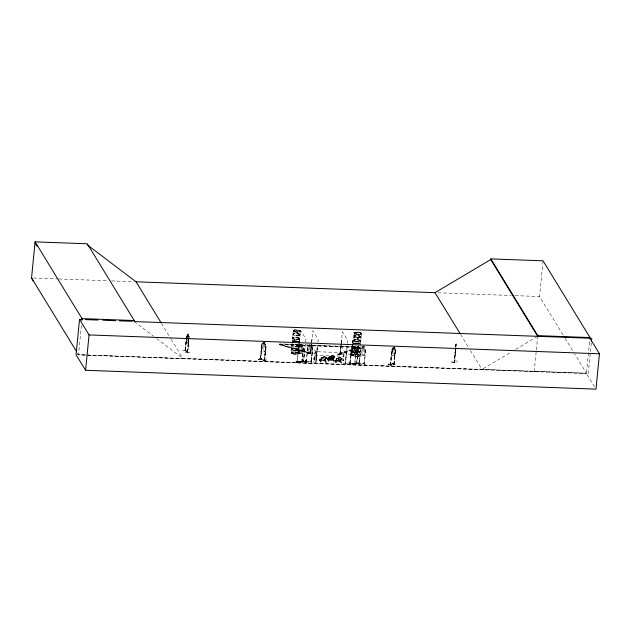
<?xml version="1.0" encoding="UTF-8"?>
<svg xmlns="http://www.w3.org/2000/svg" width="631" height="631" viewBox="0 0 631 631"><rect width="100%" height="100%" fill="white"/><g stroke="black" fill="none" stroke-linecap="round" stroke-linejoin="round"><path stroke-width="0.47" stroke-dasharray="3.15 2.37" d="M300.9 361.65L306.374 361.949L296.791 361.437L306.335 361.847M313.213 362.06L318.687 362.391M342.791 363.29L348.225 363.488L342.767 362.935M359.536 363.543C346.048 364.395 361.342 361.965 359.56 363.906L349.913 363.472M291.199 352.761L291.885 345.449M291.893 345.567L292.185 342.586M292.295 341.497L292.61 338.311M292.618 338.421L292.989 334.367M292.989 334.43L293.383 330.549M299.473 339.123L299.528 338.957A3.518 1.002 5.6 0 1 294.078 339.178A3.518 1.002 5.6 0 1 294.551 337.49A3.518 1.002 5.6 0 1 299.551 338.918L299.551 338.626M299.93 334.706L299.962 334.974A3.518 1.002 5.6 0 0 294.937 333.586A3.518 1.002 5.6 0 0 294.464 335.274A3.518 1.002 5.6 0 0 299.93 335.022L299.867 335.179A3.463 0.986 5.6 0 0 294.937 333.831A3.463 0.986 5.6 0 0 294.464 335.495A3.463 0.986 5.6 0 0 299.859 335.242L299.536 338.492A3.463 0.986 5.6 0 1 294.149 338.737A3.463 0.986 5.6 0 1 294.614 337.072A3.463 0.986 5.6 0 1 299.544 338.492L299.536 338.484M352.713 351.727L352.729 351.822M354.18 336.631L353.786 340.495M354.18 336.686L354.575 332.805M360.025 348.044L360.049 348.391A3.518 1.002 5.6 0 0 355.04 346.971A3.518 1.002 5.6 0 0 354.567 348.659A3.518 1.002 5.6 0 0 360.033 348.399L359.962 348.58A3.463 0.986 5.6 0 0 355.04 347.208A3.463 0.986 5.6 0 0 354.567 348.872A3.463 0.986 5.6 0 0 359.962 348.62L359.638 351.924A3.463 0.986 5.6 0 1 354.251 352.122A3.463 0.986 5.6 0 1 354.717 350.457A3.463 0.986 5.6 0 1 359.646 351.869L359.638 351.869M361.145 337.08A3.518 1.002 5.6 0 0 356.152 335.645A3.518 1.002 5.6 0 0 355.679 337.333A3.518 1.002 5.6 0 0 361.145 337.08L360.727 340.748A3.463 0.986 5.6 0 0 355.813 339.336A3.463 0.986 5.6 0 0 355.34 341A3.463 0.986 5.6 0 0 360.735 340.748L360.735 340.843M360.766 341.134L360.743 341.182A3.518 1.002 5.6 0 1 355.277 341.434A3.518 1.002 5.6 0 1 355.75 339.746A3.518 1.002 5.6 0 1 360.743 341.182L360.703 340.677M299.922 334.643L299.914 334.627A3.463 0.986 5.6 0 0 295 333.176A3.463 0.986 5.6 0 0 294.527 334.84A3.463 0.986 5.6 0 0 299.922 334.588L300.23 331.314A3.463 0.986 5.6 0 0 295.324 329.895L294.551 329.966C297.217 328.956 304.276 332.119 297.233 332.072M353.802 340.645L353.486 343.895A3.463 0.986 5.6 0 1 355.845 343.288A3.463 0.986 5.6 0 1 359.536 343.895L354.654 343.351M455.282 350.229L455.211 351.372L455.543 349.251M457.372 361.153L451.867 360.482M455.267 352.224L454.951 353.463L455.132 351.909M455.913 344.636L456.087 343.871L455.55 348.691M81.352 325.43L78.52 354.756L482.116 369.6L469.283 348.62M182.635 350.749L187.604 350.237M188.929 338.161L187.565 352.311L185.025 350.694L185.53 350.308M185.049 350.678L186.271 338.437M185.317 350.694L187.738 352.303L189.237 337.08L189.04 336.284L187.115 335.037L185.325 350.86L186.263 340.314M186.35 339.368L186.76 335.455M185.191 352.445L190.254 352.248M185.301 350.844L186.626 336.544M187.036 337.396L187.762 333.649L188.645 334.178L188.417 335.921M187.297 339.289L187.612 336.039L188.385 336.544L188.148 338.973M188.559 339.241L188.59 334.185L187.786 333.72M187.289 352.13L188.511 339.896M188.866 338.003L187.517 352.295M260.264 359.055L261.786 343.777L262.401 343.311L265.809 344.337L266.211 345.094L264.76 360.325L260.177 359.023M262.417 343.374L261.873 343.808L260.295 358.984M260.611 359.149L262.133 344.976L260.792 359.134M258.355 359.418L261.904 358.219L258.363 359.386M263.513 341.852L263.356 343.682L262.599 344.029L262.283 347.279L262.875 348.888L264.239 349.298L265.107 348.123L265.43 344.881L264.752 344.076L264.941 342.31M263.561 341.931L263.387 343.666L262.378 343.382M263.308 360.908L263.095 360.538L266.582 359.922M264.981 342.294L264.775 344.045L266.124 345.118L264.641 360.356L264.57 359.828L260.832 358.763M264.263 360.175L265.698 346.048L264.168 360.23M310.223 353.328L279.217 344.802L279.257 344.36L360.159 347.342L360.112 347.784L339.226 354.614L338.382 353.92L359.276 347.089L279.667 343.84L279.825 344.597L310.223 353.328L310.263 352.879L279.667 343.84M279.217 344.802L279.864 344.155M297.39 331.969L297.485 331.93M294.156 331.464L297.595 332.127L297.201 331.938M296.27 360.861L295.939 361.145L297.28 362.809L296.255 360.861L296.98 362.786M300.175 346.253L299.228 346.798L298.913 350.047L299.662 351.467L301.326 351.53L302.352 350.166L302.667 346.916L301.839 346.309L303.117 346.293L303.637 346.947L302.162 362.21L296.846 362.028L296.901 361.429M298.345 346.79L297.895 351.428L298.274 353.186L302.454 353.328L303.164 351.593M297.28 361.957L297.272 361.437L297.343 361.973M291.987 353.549L292.658 353.794A3.463 0.986 5.6 0 0 298.069 353.534L299.496 338.808A3.518 1.002 5.6 0 0 294.574 337.285A3.518 1.002 5.6 0 0 294.101 338.973A3.518 1.002 5.6 0 0 299.567 338.721L298.069 352.958M297.272 362.036L299.496 338.808M298.431 353.115L300.53 330.218L305.909 339.021L303.472 361.752L304.97 347.46L303.424 361.721L303.677 361.106M300.135 346.206L300.293 344.455L302.083 344.534L301.153 353.265M299.496 353.21L300.301 344.471L302.02 344.589M300.908 352.942L295.418 352.745L300.94 352.729M301.673 362.194L303.014 347.981L303.543 348.06L303.014 347.981M302.178 362.139L303.558 346.955L303.085 346.348M306.508 362.636C302.21 355.916 309.718 367.621 305.191 360.979M306.658 361.5C304.741 360.845 309.293 363.046 311.446 362.052M306.067 361.326L306.145 361.863L307.518 346.593L308.149 345.977L312.313 346.143L312.826 346.79L311.359 362.06L312.755 347.847M306.571 361.279L306.627 361.863M307.794 353.289L313.252 353.186L307.794 353.21M309.49 344.297L309.371 346.096L308.409 346.624L308.094 349.874L308.851 351.293L310.515 351.357L311.54 350L311.864 346.75L311.028 346.135L311.257 344.345M309.742 345.22L309.797 344.636M309.616 353.526L310.263 352.879M310.815 345.26L310.87 344.676M317.945 342.302L318.221 339.47L312.842 330.676L310.499 353.565L310.736 352.91M311.43 343.154L310.499 353.565L311.998 339.265L311.525 342.183M311.399 361.531L310.87 361.453L310.854 362.02L312.258 347.831L312.787 347.902M311.943 362.841L311.004 360.924M314.972 359.354L314.309 359.465L315.137 351.633L344.147 352.705L343.461 360.609M314.427 359.528L315.058 352.398L315.547 352.413L314.916 359.489M314.853 360.317L313.512 358.645L314.861 360.167M317.196 348.06L315.815 362.218L317.101 347.91M317.283 347.918L316.028 362.218L317.85 343.24M319.483 360.388L319.57 359.52L324.791 359.875L324.705 360.743L319.483 360.388L321.037 362.241L320.209 359.875L324.894 360.049L326.18 362.462L325.091 359.678L324.657 359.662L324.705 360.743M319.98 360.569L319.964 359.536M321.037 362.241L320.209 359.875M320.603 362.226L319.57 359.52M326.109 358.487C323.474 356.696 326.33 359.544 326.14 358.195M324.894 360.049L325.746 362.446M326.18 362.462L325.091 359.678M326.385 357.58L327.205 358.092L326.29 358.4L325.407 357.738L323.348 357.651L322.67 358.944L324.334 359.007L325.012 357.706M325.888 358.897L326.408 358.29L327.741 358.668L325.478 358.881M326.377 358.582L325.407 357.738M327.71 358.968L326.558 358.495L327.229 357.801M326.787 358.085L326.385 357.525M332.584 358.739L332.505 359.599L333.018 358.755L334.107 361.531L332.821 359.118L328.136 358.944L328.972 361.311L327.41 359.457L327.891 358.613L327.907 359.638L332.766 359.836L334.367 356.791L332.427 359.828L332.774 360.033L334.351 356.57L329.437 356.641L328.459 358.566C328.349 361.303 335.802 357.927 332.868 359.41M327.907 359.638L327.891 358.613M328.972 361.311L328.136 358.944M328.499 357.848C331.583 359.496 326.472 357.099 329.847 358.242L330.762 357.935L330.084 358.629L331.236 359.094L330.084 358.629M328.538 361.295L327.497 358.597M330.731 358.227L329.824 358.534L328.932 357.864M329.666 358.321L329.003 359.015L329.642 358.621M329.445 358.731L330.802 359.078L329.934 358.416L329.035 358.724M329.903 358.716L329.847 358.242M333.673 361.516L332.821 359.118M334.107 361.531L333.018 358.755M334.816 360.956L335.298 360.104L335.313 361.137L340.038 361.311L339.991 360.23L340.432 360.246L341.513 363.022L340.141 361.476L340.227 360.609L335.542 360.435L336.378 362.809L334.816 360.956L335.313 361.137M335.211 360.971L335.298 360.104M335.944 362.793L334.903 360.088M336.378 362.809L335.542 360.435M337.348 354.101L342.791 354.275L337.364 354.086M339.226 354.614L339.273 354.172L360.159 347.342M341.355 340.354L340.298 354.646L341.537 340.361L339.928 354.48M340.267 354.646L342.381 331.764L347.76 340.566L345.504 363.164M340.038 361.311L339.991 360.23M341.513 363.022L340.432 360.246M341.079 363.006L340.227 360.609M342.854 360.262L343.461 360.285M342.83 360.522L343.414 360.53L342.87 360.577L343.579 353.447L344.108 353.526L343.619 353.51M344.021 361.248L342.972 359.709M345.212 363.125L346.829 349.006L345.354 363.306L345.409 362.793M350.244 364.765C345.654 356.042 352.642 369.656 349.227 362.817M351.672 349.842L351.144 349.771L351.633 349.787L350.237 364L349.755 363.977L351.238 348.698L349.858 363.977M352.114 346.608L351.404 355.079L352.682 343.848M352.492 342.72L352.871 340.779L352.776 342.87M352.492 343.84L351.325 355.04M352.587 342.87L352.682 340.772M351.593 355.064L352.303 346.616M352.603 343.501L353.715 332.182L359.094 340.985L358.818 343.808M352.453 355.166L353.376 344.841M354.117 355.221L355.032 346.466C350.536 346.703 357.012 345.386 354.874 348.225L355.632 348.872L355.308 352.122L354.283 353.486L352.619 353.423L351.869 352.003M357.627 332.6C357.43 332.671 357.611 332.829 357.383 332.837M355.971 349.937L356.499 350.016L355.971 349.937L354.693 364.158L354.693 363.559M356.547 343.611C355.671 343.863 357.667 343.8 356.31 343.714M356.065 353.541L356.523 348.911L356.042 348.304M355.174 364.158C355.908 363.275 350.891 364.915 349.811 363.906M358.455 334.225L358.234 334.272M356.539 363.574L358.156 349.424L356.657 363.716L356.823 363.046M358.724 344.755L356.838 363.582M360.112 347.784L359.228 347.531L359.078 346.766M338.342 354.362L359.228 347.531L359.276 347.089M358.424 362.872L359.465 364.592M359.26 355.789A3.463 0.986 5.6 0 0 354.338 354.377A3.463 0.986 5.6 0 0 353.865 356.042C355.253 357.193 362.147 356.136 357.801 354.63C356.46 353.557 349.503 354.448 353.857 356.05A3.463 0.986 5.6 0 0 359.26 355.789L359.615 351.814M360.025 347.965L360.017 347.949A3.463 0.986 5.6 0 0 355.103 346.553A3.463 0.986 5.6 0 0 354.638 348.217A3.463 0.986 5.6 0 0 360.025 347.965L360.333 344.834M360.364 344.447L360.743 341.205M358.621 334.162C358.219 335.392 351.301 332.316 356.507 332.158A3.463 0.986 5.6 0 1 361.437 333.594L361.121 336.962M364.608 355.119L360.404 354.945L364.608 355.119L365.775 348.73L365.262 348.083L361.106 347.933L360.427 348.541L359.047 363.819L360.388 349.606L360.908 349.677L359.473 363.756M362.486 346.293L362.328 348.052L361.366 348.58L361.05 351.83L361.808 353.25L363.472 353.313L364.497 351.956L364.821 348.706L363.984 348.091L364.158 346.356M364.379 363.945L365.712 349.803L365.223 349.787L363.937 364L363.85 363.393L359.52 363.243M364.308 363.937L364.316 363.417M364.931 364.505C366.327 366.501 361.894 359.875 364.947 364.726M388.057 364.158C393.862 364.734 393.168 367.163 388.254 364.048M390.755 364.292L390.313 364.876L392.088 350.662L390.707 364.805M390.605 364.742L392.088 350.662M393.003 348.754L393.129 347.003M394.351 346.813L394.446 352.248L393.673 353.77L392.482 354.007L391.977 352.745L392.301 349.495L392.995 348.785L393.168 347.018M392.159 363.338L396.315 364.765L392.372 363.267M394.399 346.742L394.225 348.564L395.116 348.383M393.815 363.669L394.241 363.606L393.799 364.19L395.408 349.913L394.154 364.126L390.171 364.813L391.622 349.606L392.135 348.904L395.101 348.312L395.44 348.896M395.542 349.968L393.87 364.174M394.99 353.51L394.47 355.34L395.487 348.864M395.408 349.913L394.06 364.048M451.441 362.107L456.954 362.722M454.383 361.792L454.099 362.439L456.008 345.267L455.858 346.001M456.087 343.871L454.328 362.462L454.691 360.719L454.186 361.902M455.771 349.763L454.462 361.066M454.683 361.09L455.992 347.736M563.01 334.88L539.568 296.538L542.975 261.786M534.22 371.643L536.255 350.907M536.35 349.929L537.691 336.299M594.481 386.677L586.467 373.576L589.835 339.202M591.255 343.098L588.297 373.284L482.005 369.419L511.536 351.853M455.535 350.386L455.014 353.463M451.465 361.886L456.986 362.478M298.771 346.364A3.463 0.986 5.6 0 0 293.841 344.952A3.463 0.986 5.6 0 0 293.376 346.616A3.463 0.986 5.6 0 0 298.771 346.364L298.881 346.009A3.518 1.002 5.6 0 1 293.391 346.198A3.518 1.002 5.6 0 1 293.865 344.51A3.518 1.002 5.6 0 1 298.857 345.938L298.842 345.843M298.392 350.26A3.463 0.986 5.6 0 0 293.462 348.848A3.463 0.986 5.6 0 0 292.997 350.513A3.463 0.986 5.6 0 0 298.392 350.26L298.455 349.708M455.598 347.247L455.637 346.435M455.598 346.987L455.961 344.376M295.474 352.776L300.908 353.029M337.325 354.322L342.767 354.488M354.094 354.93L348.612 354.677M299.97 334.958L299.962 334.872A3.518 1.002 5.6 0 0 294.953 333.389A3.518 1.002 5.6 0 0 294.48 335.077A3.518 1.002 5.6 0 0 299.954 334.816M353.076 347.413L353.123 347.957M298.053 353.265L298.053 353.265A3.463 0.986 5.6 0 1 292.697 353.557A3.463 0.986 5.6 0 1 293.17 351.901A3.463 0.986 5.6 0 1 298.084 353.313L296.893 354.101M359.252 355.521L359.252 355.521A3.463 0.986 5.6 0 1 353.896 355.821A3.463 0.986 5.6 0 1 354.362 354.157A3.463 0.986 5.6 0 1 359.276 355.568L359.26 355.411M455.669 346.734L455.724 346.111M455.353 349.976L455.472 349.503M454.107 362.423L454.501 360.908M388.278 363.85L392.222 365.302M392.198 365.515L388.223 364.095M350.781 353.376L351.23 355.143L355.419 355.285L356.121 353.557M307.471 346.585L307.005 351.238L307.455 353.005L311.643 353.163L312.369 351.451M188.48 340.054L187.928 341.182L187.155 340.677L186.879 339.021M258.584 359.41L261.841 358.447M326.424 357.556L321.51 357.572L320.532 359.489L320.785 360.206L324.973 360.364L326.858 357.769L324.973 360.301M321.565 357.635L320.785 360.206M323.474 357.469L323.829 356.72M324.066 356.846L325.139 356.886M328.522 358.566L329.492 356.657M331.764 355.789L331.401 356.547L330.384 356.689L329.705 357.982L330.305 358.574L333.152 358.108L333.831 356.815L333.065 356.547M333.428 355.852L333.065 356.61L334.793 356.901L334.312 356.594M333.76 358.755L334.785 356.846M335.866 360.001C338.468 355.947 335.1 359.52 336.118 360.774L340.306 360.869M338.808 358.037L339.123 357.264L340.906 357.327L340.472 358.1L341.237 358.305L340.559 359.607L337.711 360.064L337.112 359.481L337.79 358.179L338.808 357.982L336.844 358.195L342.199 358.392L340.543 358.077M339.407 357.414L340.472 357.454M340.472 358.045L340.835 357.351M341.166 360.254L342.199 358.337M321.755 357.564L320.162 360.806L321.755 357.564C322.228 359.126 318.379 364.048 322.094 357.572M326.101 357.706L324.5 360.751L326.44 357.722L324.847 360.964L320.122 360.735M324.847 360.964L326.424 357.501L325.202 357.454L325.904 357.745L325.225 359.039L322.378 359.504L321.778 358.913L322.457 357.611L323.466 357.414M329.682 356.633L328.088 359.875M332.442 360.025L334.028 356.783M335.487 361.177L337.427 358.14L335.487 361.177L335.834 361.382L337.427 358.14M341.442 358.274L339.841 361.318L341.773 358.29L340.18 361.531L335.455 361.303M340.18 361.531L341.757 358.069M296.207 361.082L297.28 362.809M305.491 360.703L306.461 362.588M306.201 362.612L305.223 360.94M359.165 364.576L358.487 362.651L359.465 364.308M332.285 357.643L332.663 356.901L330.881 356.838L330.502 357.532M330.928 356.862L328.83 359.094L329.414 359.678L332.269 359.213L332.979 357.927L332.214 357.667L332.663 356.901L330.881 356.838M329.366 357.572L328.585 357.714L327.639 359.615L327.86 360.301L331.985 360.404L333.933 357.951L331.961 360.435L327.805 360.325L327.568 359.56L328.585 357.714L333.499 357.627M295.821 330.51L296.396 330.652M296.349 330.297C295.844 330.447 297.201 330.707 296.341 330.226M292.224 341.529L294.235 340.858L298.368 341.489M294.724 341.497L295.04 341.497M357.911 332.813L357.406 332.655M353.399 343.942L355.434 343.114L359.56 343.745M353.415 343.958L355.419 343.288M186.784 335.503L187.115 335.1M313.773 358.629L314.853 360.167M300.182 346.19L298.289 346.766L296.854 362.02M354.638 364.071L355.072 364.166L356.578 348.888L356.073 348.249L351.924 348.107L351.254 348.722L351.956 348.186M360.427 348.541L361.129 347.989M340.283 360.9L341.221 360.254M326.322 358.108L326.819 357.785M326.558 358.495L327.205 358.092M330.116 358.337L330.762 357.935M515.756 349.345L536.847 336.804M352.185 348.762L353.131 348.209M328.822 359.315L330.455 358.566L329.761 357.738L330.928 358.424L332.742 357.84L331.196 358.589L331.906 359.449L330.731 358.724L328.83 359.347L328.459 358.566M297.564 332.111L296.996 332.103M358.526 334.13L358.195 334.367L358.684 334.462M393.736 363.598L394.067 363.543M187.32 351.625L187.809 351.782L185.53 350.481M261.731 344.857L262.133 344.976M265.982 346.206L265.58 346.08M265.714 349.771L265.099 351.364L261.66 350.331L261.329 348.454L261.699 350.323L265.099 351.286M264.697 359.844L264.365 359.662M264.294 359.804L260.713 358.802M263.064 360.829L266.4 359.828L263.127 360.814M266.59 359.915L263.308 360.893M321.51 357.627L323.419 357.391L323.782 356.696L325.572 356.815L325.21 357.509L325.493 356.783L323.837 356.775M331.717 355.821L331.354 356.515L329.437 356.641M294.543 329.981L293.289 330.581L294.141 331.472M293.47 340.937L292.855 341.079C292.114 341.694 297.28 340.354 298.353 341.639A3.463 0.986 5.6 0 0 294.653 340.977A3.463 0.986 5.6 0 0 292.279 341.623M358.376 334.398L358.66 334.32M292.374 352.059L291.12 352.666L291.972 353.549M356.657 343.84L356.286 343.903M392.19 348.975L393.034 348.801M394.47 355.34L391.472 355.939L391.204 354.259M393.665 363.764L390.621 364.229M393.799 363.819L390.644 364.371M314.964 359.291L314.435 359.284M343.485 360.348L342.956 360.333M359.623 363.314L359.031 363.282M364.458 363.495L363.984 363.488M292.39 352.059L295.797 352.177L298.077 353.163M296.878 354.101L292.658 353.794A3.463 0.986 5.6 0 1 293.139 352.122A3.463 0.986 5.6 0 1 298.069 353.534M187.596 335.384L187.06 335.1M189.19 337.08L188.385 335.96M188.779 341.742L188.306 343.311L186.358 342.049C186.366 337.317 185.53 343.903 188.346 343.24M187.557 351.625L185.364 350.489M296.854 361.949L302.099 362.131M349.905 363.464L350.308 363.929M359.047 363.74L364.363 364M356.452 356.436L357.312 356.436M298.984 346.174L303.117 346.293M300.119 346.829L301.784 346.884M353.076 348.785L354.74 348.84M299.796 350.079L301.46 350.134M352.761 352.035L354.417 352.09M298.313 353.115L302.407 353.25M354.125 354.701L348.604 354.709L354.046 354.874M354.93 363.282L355.671 364.955M301.728 361.595L302.099 361.602M303.014 363.006L301.752 361.311M438.009 292.784L511.252 295.489M515.156 295.639L539.568 296.538M33.506 278.019L57.918 278.918M58.896 278.957L107.72 280.763M111.624 280.905L134.088 281.734M279.628 344.281L359.031 347.208M279.825 344.597L359.228 347.531M307.455 353.005L311.643 353.163M314.79 355.166L343.8 356.239M339.123 357.32L340.835 357.406M324.941 358.014L325.375 358.029M328.467 358.14L328.909 358.156M325.501 358.589L325.919 358.605M330.833 358.787L331.267 358.802M327.994 358.779L332.718 358.952M332.505 359.599L332.939 359.615M328.049 359.812L332.734 359.985M335.4 360.269L340.125 360.443M328.617 360.435L329.059 360.451M333.76 360.648L334.193 360.664M324.571 360.53L325.004 360.546M339.912 361.098L340.346 361.113M320.69 361.358L321.124 361.374M336.031 361.926L336.465 361.942M325.825 361.579L326.259 361.595M341.166 362.147L341.6 362.162M306.627 361.437L310.87 361.453M182.856 358.369L586.499 373.284L574.738 354.046M171.151 339.233L182.966 358.55L78.52 354.756L77.463 353.021M77.061 354.756L586.467 373.576M350.229 363.393L354.567 363.708M306.461 361.784L307.952 347.72L307.463 347.705M356.83 334.146L357.714 334.28M296.002 340.929L296.885 341.063M260.477 358.487L260.619 358.629M358.321 334.438C364.836 334.438 359.623 331.551 356.507 332.158A3.463 0.986 5.6 0 0 356.042 333.846A3.463 0.986 5.6 0 0 361.437 333.594M292.666 353.786L293.47 353.975M338.382 353.92L339.273 354.172M279.257 344.36L309.655 353.084M260.311 358.534L260.848 358.605M359.962 332.561L360.632 332.789M355.348 333.72L356.026 333.957A3.47 0.986 5.6 0 0 361.437 333.704A3.47 0.986 5.6 0 0 356.499 332.285A3.47 0.986 5.6 0 0 356.026 333.957M357.801 354.638L358.471 354.867M392.135 348.904L391.662 349.621M326.59 358.203L327.741 358.668M354.709 363.267L355.726 364.907M364.947 364.505L363.961 362.88M359.575 343.745L360.072 344.013A3.47 0.986 5.6 0 0 355.86 343.106A3.47 0.986 5.6 0 0 353.526 344.021M352.674 355.553L353.171 355.805M333.46 357.651L333.933 357.951M134.158 321.565L153.53 336.244M156.63 338.595L182.966 358.55M355.979 364.963L354.693 363.03M565.053 338.216L574.226 353.218M460.638 334.469L468.778 347.784M364.048 348.036L364.221 346.301L362.439 346.238L362.265 347.973M359.962 353.194L360.411 354.961M352.327 346.324L357.706 355.119M341 345.906L346.38 354.701M311.454 344.818L316.833 353.612M299.141 344.36L304.521 353.155M161.481 323.419L170.646 338.397M190.144 352.137L185.23 352.437M333.499 355.892L333.136 356.531M353.549 343.934A3.463 0.986 5.6 0 1 355.868 343.027A3.463 0.986 5.6 0 1 360.041 343.919M353.47 343.919A3.463 0.986 5.6 0 1 355.845 343.272A3.463 0.986 5.6 0 1 359.528 343.919M353.636 343.824A3.47 0.986 5.6 0 1 358.85 343.808M354.038 343.824A3.463 0.986 5.6 0 1 358.029 343.816M300.246 331.314A3.463 0.986 5.6 0 1 294.851 331.559A3.463 0.986 5.6 0 1 295.324 329.895M292.303 341.418A3.463 0.986 5.6 0 1 295.111 340.772A3.463 0.986 5.6 0 1 298.849 341.655M292.847 341.568A3.463 0.986 5.6 0 1 296.83 341.552M298.447 349.629L298.447 349.645A3.463 0.986 5.6 0 1 293.06 349.858A3.463 0.986 5.6 0 1 293.525 348.194A3.463 0.986 5.6 0 1 298.455 349.606L298.447 349.606M361.113 336.867L361.121 336.922A3.463 0.986 5.6 0 1 355.726 337.096A3.463 0.986 5.6 0 1 356.192 335.432A3.463 0.986 5.6 0 1 361.121 336.851L361.113 336.844M187.951 334.099L188.385 334.998L187.951 334.099M263.332 344.25L263.017 347.492L264.381 347.902L264.697 344.66L263.332 344.25M263.774 342.294L263.719 342.87L264.594 343.138L264.649 342.554L263.774 342.294M300.616 344.81L300.553 345.394L301.626 345.425L301.681 344.849L300.616 344.81M309.3 346.656L308.985 349.905L310.649 349.968L310.965 346.719L309.3 346.656M353.573 346.766L353.518 347.35L354.583 347.381L354.638 346.805L353.573 346.766M362.257 348.612L361.942 351.861L363.606 351.924L363.929 348.675L362.257 348.612M362.754 346.593L362.699 347.176L363.771 347.216L363.827 346.632L362.754 346.593M392.939 349.369L392.616 352.619L393.807 352.374L394.123 349.132L392.939 349.369M393.35 347.295L393.294 347.878L394.052 347.72L394.115 347.145L393.35 347.295M361.145 337.254L361.137 337.269A3.518 1.002 5.6 0 0 356.129 335.85A3.518 1.002 5.6 0 0 355.655 337.538A3.518 1.002 5.6 0 0 361.121 337.277L361.121 337.301M331.275 356.72L330.597 358.014L332.261 358.077L332.939 356.783L331.275 356.72M332.001 355.923L333.065 355.963L332.001 355.923M338.681 358.211L338.003 359.512L339.667 359.575L340.346 358.274L338.681 358.211M330.423 357.84L329.721 359.126L331.378 359.181L332.087 357.895L330.423 357.84M331.165 357.043L332.229 357.083L331.165 357.043M298.834 346.159L298.818 346.174A3.518 1.002 5.6 0 1 293.368 346.395A3.518 1.002 5.6 0 1 293.849 344.707A3.518 1.002 5.6 0 1 298.842 346.143L298.857 346.127M298.676 347.831L298.187 347.815L298.676 347.831M298.826 345.685L298.818 345.67A3.463 0.986 5.6 0 0 293.912 344.297A3.463 0.986 5.6 0 0 293.439 345.962A3.463 0.986 5.6 0 0 298.834 345.709L298.826 345.701M355.277 341.655A3.463 0.986 5.6 0 0 360.672 341.403A3.463 0.986 5.6 0 0 355.75 339.991A3.463 0.986 5.6 0 0 355.277 341.655M356.018 334.162A3.463 0.986 5.6 0 0 361.397 333.909A3.463 0.986 5.6 0 0 356.483 332.498A3.463 0.986 5.6 0 0 356.018 334.162M355.663 337.751A3.463 0.986 5.6 0 0 361.058 337.506A3.463 0.986 5.6 0 0 356.129 336.086A3.463 0.986 5.6 0 0 355.663 337.751M355.292 341.237A3.518 1.002 5.6 0 0 360.758 340.985A3.518 1.002 5.6 0 0 355.766 339.549A3.518 1.002 5.6 0 0 355.292 341.237M354.188 352.776A3.463 0.986 5.6 0 0 359.583 352.524A3.463 0.986 5.6 0 0 354.654 351.112A3.463 0.986 5.6 0 0 354.188 352.776M354.18 352.555A3.518 1.002 5.6 0 0 359.654 352.303A3.518 1.002 5.6 0 0 354.661 350.868A3.518 1.002 5.6 0 0 354.18 352.555M354.204 352.358A3.518 1.002 5.6 0 0 359.67 352.098A3.518 1.002 5.6 0 0 354.677 350.67A3.518 1.002 5.6 0 0 354.204 352.358M354.583 348.454A3.518 1.002 5.6 0 0 360.056 348.202A3.518 1.002 5.6 0 0 355.064 346.766A3.518 1.002 5.6 0 0 354.583 348.454M294.085 339.391A3.463 0.986 5.6 0 0 299.48 339.147A3.463 0.986 5.6 0 0 294.551 337.727A3.463 0.986 5.6 0 0 294.085 339.391M294.827 331.898A3.463 0.986 5.6 0 0 300.206 331.646A3.463 0.986 5.6 0 0 295.292 330.234A3.463 0.986 5.6 0 0 294.827 331.898M294.835 331.693A3.47 0.986 5.6 0 0 300.238 331.441A3.47 0.986 5.6 0 0 295.308 330.029A3.47 0.986 5.6 0 0 294.835 331.693M292.989 350.3A3.518 1.002 5.6 0 0 298.455 350.039A3.518 1.002 5.6 0 0 293.462 348.612A3.518 1.002 5.6 0 0 292.989 350.3M292.681 353.652A3.47 0.986 5.6 0 0 298.084 353.399A3.47 0.986 5.6 0 0 293.155 351.988A3.47 0.986 5.6 0 0 292.681 353.652M297.658 341.545A3.47 0.986 5.6 0 0 292.445 341.56A3.47 0.986 5.6 0 1 297.658 341.545M293.005 350.095A3.518 1.002 5.6 0 0 298.479 349.842A3.518 1.002 5.6 0 0 293.486 348.407A3.518 1.002 5.6 0 0 293.005 350.095"/><path stroke-width="0.95" d="M33.514 281.284L31.55 277.948L35.091 241.862L87.33 243.795L134.261 320.54L134.158 321.565L589.938 338.232L599.45 353.786L595.987 389.138L85.587 370.279L76.075 354.725L79.538 319.373L82.464 319.483M81.825 320.556L82.014 318.608L35.091 241.862M85.587 370.279L89.058 334.935L79.538 319.373M490.823 258.891L537.754 335.637L537.691 336.299L490.76 259.554L490.823 258.891L543.07 260.824L590.001 337.569L589.938 338.232M591.444 341.15L591.736 338.232M460.125 333.633L435.004 292.674L490.76 259.554M82.014 318.608L134.261 320.54M537.754 335.637L590.001 337.569M85.382 319.586L98.034 320.059M102.9 320.232L115.56 320.706M119.448 320.848L132.108 321.313M89.058 334.935L599.45 353.786M87.228 244.82L136.036 281.805L435.082 292.681M135.925 281.631L160.976 322.583M31.55 277.948L76.438 351.357M34.989 242.896L36.953 246.232"/></g></svg>
